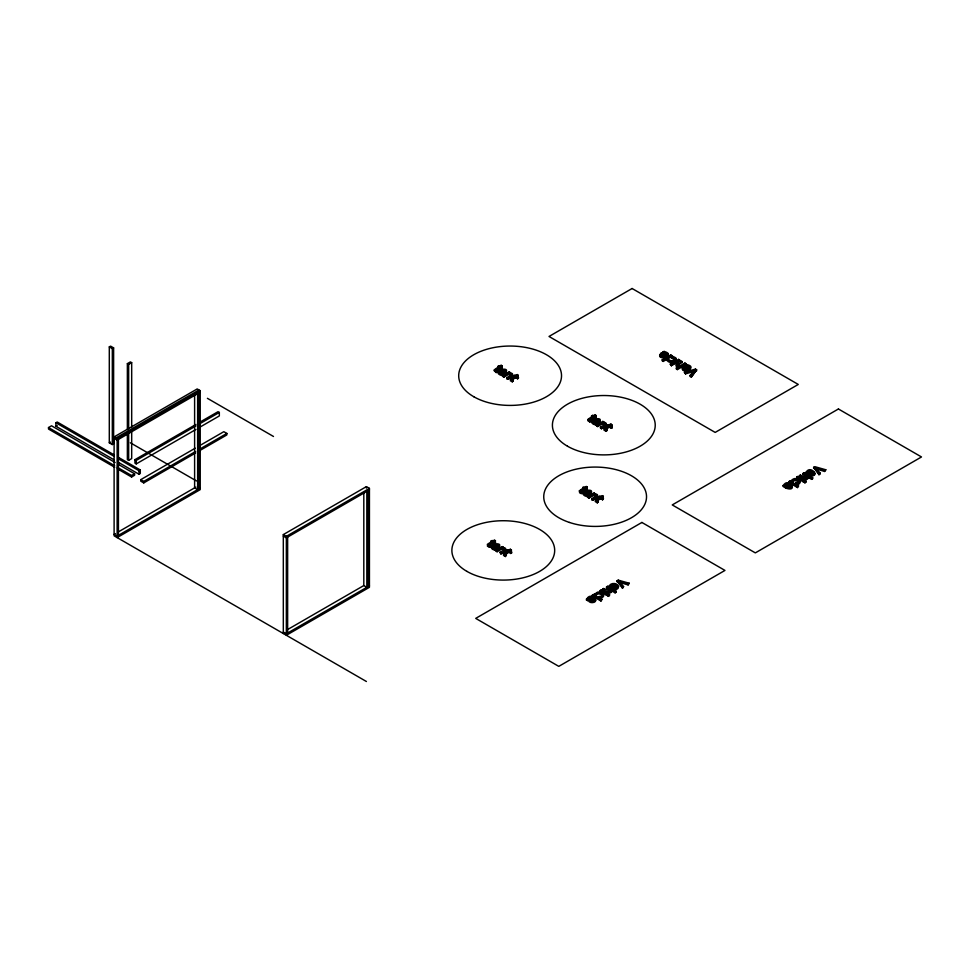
<?xml version="1.0" encoding="UTF-8"?>
<svg xmlns="http://www.w3.org/2000/svg" width="970" height="970" viewBox="0 0 970 970"><rect width="100%" height="100%" fill="white"/><g stroke="black" fill="none" stroke-linecap="round" stroke-linejoin="round"><path stroke-width="1.45" d="M610.239 587.493L610.627 585.722L612.616 584.425A2.425 1.406 0 0 1 614.24 584.34L615.865 584.934L611.597 587.408L611.597 588.402C613.501 590.16 618.836 590.075 618.472 586.729L618.605 586.207C617.187 582.412 609.475 582.534 609.111 586.838C610.906 588.305 612.616 583.528 615.332 585.662M601 597.241C605.316 596.477 603.413 591.979 599.727 592.088A3.383 1.952 0 0 0 597.435 592.209L594.731 594.101L595.907 595.774C595.398 589.154 607.523 596.053 599.12 596.562L599.06 597.593L600.224 598.272L602.528 597.496L603.764 595.81L602.867 594.428M595.968 595.738C596.465 592.937 601.776 593.482 602.334 596.174M612.009 590.063C610.639 594.367 604.674 590.706 602.709 589.093L602.709 590.087C604.443 592.318 612.24 595.434 612.009 590.063L615.125 591.858L616.168 591.251L616.168 592.258L615.125 592.852L612.009 591.057M797.534 483.775L798.868 482.696L798.116 481.435L794.43 480.465L792.441 482.308L793.084 480.126L795.448 479.398L798.492 480.756L798.528 482.248L795.594 483.133L796.758 483.8C801.547 483.824 800.589 478.477 796.261 478.622A3.383 1.952 0 0 0 793.969 478.743C790.611 479.932 790.611 482.478 793.969 479.738A3.383 1.952 0 0 1 794.709 479.592M808.543 476.597L808.543 477.592L811.66 479.386L812.702 478.792L812.702 477.786L811.66 478.392L808.543 476.597L806.567 478.549L803.257 477.943M808.543 477.592C807.173 481.896 801.208 478.234 799.244 476.622L800.286 475.021L806.434 477.628A2.51 1.443 0 0 0 807.404 476.864L807.67 476.088L803.063 473.421L803.063 474.427L807.67 477.082L807.404 477.858M498.156 372.407L498.398 373.802L500.168 375.014L502.133 375.596L503.272 374.941L503.212 373.911L499.695 372.577A2.425 1.406 0 0 1 499.55 371.631L500.581 370.698L504.861 373.159C512.984 365.35 488.468 370.843 502.133 374.602L503.212 373.911M491.317 547.08L491.56 548.474L493.33 549.687L495.294 550.269L496.434 549.614L496.373 548.583L492.857 547.25A2.425 1.406 0 0 1 492.712 546.316L493.742 545.37L498.022 547.832C506.146 540.023 481.629 545.516 495.294 549.275L496.434 548.62M494.154 370.685L496.252 372.577L497.186 371.037L495.621 370.249L495.961 369.558L499.599 367.436L501.514 368.539L502.375 368.042L501.514 369.534L499.599 368.43L495.561 371.074M511.445 375.742L511.251 375.135A2.51 1.443 0 0 0 509.917 374.578L508.571 374.432L503.963 377.087L502.933 376.493L502.933 375.487L509.104 371.922L510.135 372.529L509.456 373.923L511.639 374.25M504.594 550.426L504.412 549.82A2.51 1.443 0 0 0 503.078 549.25L501.732 549.105L497.125 551.76L496.094 551.166L496.094 550.16L502.266 546.595L503.297 547.201L502.618 548.596L503.297 547.201M499.477 372.953L500.581 370.698M666.669 355.396C667.202 352.813 662.425 354.268 662.959 352.086L664.086 351.431C677.751 355.19 653.246 360.682 661.37 352.874L665.65 355.335L666.669 354.402A2.425 1.406 0 0 0 666.535 353.456L662.959 352.086M589.275 420.556L593.313 417.912L595.216 419.016L596.089 418.519L596.089 417.524L594.173 416.421L594.173 417.415L595.944 416.397L595.944 415.39L592.428 415.415L591.567 415.912L592.27 417.318M587.577 600.575L589.942 598.502L593.203 599.024L593.203 598.017L591.567 597.423A2.425 1.406 0 0 0 589.942 597.508L587.966 598.805L587.577 600.575L586.438 599.921C590.306 589.396 603.413 605.256 588.923 600.491L588.923 601.485C590.851 603.934 598.163 602.224 594.998 598.89M784.112 487.11L784.5 485.339L786.476 484.042A2.425 1.406 0 0 1 788.101 483.957L789.738 484.551L789.738 485.558C786.985 482.914 784.803 487.74 782.972 486.455C787.591 475.3 800.02 493.148 785.457 488.019L785.457 487.025L789.738 484.551M806.773 474.027L807.161 472.257L809.138 470.959A2.425 1.406 0 0 1 810.774 470.874L812.399 471.468L812.399 472.463C809.659 469.832 807.464 474.657 805.634 473.372C809.501 462.848 822.621 478.707 808.131 473.942L808.131 474.936M791.083 487.522L790.538 485.012L785.457 488.019M610.615 591.651A2.51 1.443 0 0 0 610.87 591.324L611.136 590.548L606.529 587.893L606.529 586.886L611.136 589.554L610.87 590.33A2.51 1.443 0 0 1 609.9 591.094L603.752 588.499L602.709 589.093M618.569 586.68L615.623 588.523L611.597 587.408M592.149 421.416L591.846 422.823L593.216 424.157L595.847 425.078L596.974 424.423L596.914 423.393L593.397 422.059A2.425 1.406 0 0 1 593.264 421.113L594.283 420.168L598.563 422.641C606.687 414.833 582.182 420.325 595.847 424.084L596.914 423.393M583.455 492.954L583.14 494.361L584.522 495.694L587.153 496.616L588.281 495.961L588.22 494.918L584.704 493.584A2.425 1.406 0 0 1 584.558 492.651L585.589 491.705L589.869 494.179C597.993 486.37 573.476 491.863 587.153 495.609L588.22 494.918M682.395 368.103C680.988 372.977 693.429 371.158 690.034 366.866M594.731 595.095L595.216 594.44M487.522 545.079L487.461 546.183L489.413 547.25L490.347 545.71L488.783 544.922L489.122 544.231L492.76 542.109L494.676 543.212L495.537 542.715L494.676 544.206L492.76 543.103L488.771 545.576M586.438 599.921L587.456 598.781M609.111 586.838L609.693 586.086M805.634 473.372L807.234 471.844M674.186 360.258C676.405 357.784 669.009 358.403 672.44 357.227L673.568 357.506M684.396 372.225L685.511 372.868L694.629 370.249L690.07 375.499L691.246 377.184L696.642 369.8L695.454 369.109L684.396 372.225L685.511 373.874L694.629 371.243M691.246 377.184L696.642 369.8M690.07 376.505L693.708 372.298M511.663 380.167L515.652 377.706L517.568 378.809L518.429 378.312L518.429 377.306L516.513 376.202L516.513 377.209M604.71 425.66L604.953 424.617A2.51 1.443 0 0 0 603.631 424.06L602.285 423.902L597.678 426.57L596.635 425.963L596.635 424.969L602.807 421.404L603.849 421.998L603.158 423.405L603.849 421.998M677.448 365.375L682.153 362.428L681.11 360.828C676.611 360.925 673.641 366.624 679.436 366.199L679.436 367.193M504.824 554.852L508.813 552.379L510.729 553.482L511.59 552.985L511.59 551.991L509.674 550.875L509.674 551.881L511.457 550.851L510.414 549.262L507.08 550.378L507.08 551.372L507.94 550.875M510.741 379.379L510.353 380.774L512.318 381.84L513.251 380.301L511.675 379.512L512.014 378.821L515.652 376.7L517.568 377.803L518.429 377.306M503.903 554.052L503.515 555.446L505.479 556.513L506.413 554.973L504.824 553.846L508.813 551.384L511.59 552.985M579.696 491.123L579.575 492.772L581.272 493.584L582.206 493.051C582.921 491.475 578.787 491.341 581.673 490.141M676.599 364.465L676.041 366.054L678.612 367.145M664.85 355.796L661.588 353.917C658.957 355.602 663.613 357.033 664.85 355.796L664.85 356.802M661.588 353.917L661.043 356.548M684.25 366.999C681.619 368.685 686.287 370.116 687.512 368.891L684.25 366.999L683.365 369.158M593.979 601.473L594.719 600.478L594.004 598.478L590.73 600.369L593.979 600.478L594.719 599.484L594.004 598.478M616.641 588.39L617.381 587.396L616.665 585.395L613.404 587.286L613.404 588.281L616.665 586.389M594.283 420.168L593.179 422.435L594.113 423.623M688.312 369.424L689.343 367.484A2.425 1.406 0 0 0 689.197 366.539L685.62 365.169L686.748 364.526C699.831 367.691 677.593 374.08 683.474 366.284M493.742 545.37L492.639 547.626L493.148 548.547M585.589 491.705L584.534 494.288M660.8 354.195C655.599 358.573 669.821 359.506 667.821 354.232M588.851 419.295L587.844 420.713L589.966 422.047L590.9 420.519L589.323 419.379L593.313 416.918L596.089 418.519M604.904 428.558L603.898 429.989L606.02 431.323L606.953 429.783L605.377 428.655L609.366 426.182L612.143 427.794L611.282 428.291L609.366 427.188L605.377 429.649L606.953 430.777M596.211 500.096L595.204 501.526L597.326 502.86L598.26 501.32L596.695 500.532L597.023 499.841L600.672 497.719L602.576 498.822L603.437 498.325L602.576 499.817L600.672 498.713L597.023 500.835M510.256 376.663L511.008 376.178M503.418 551.336L504.17 550.851M109.295 346.884L110.604 346.132L113.623 347.89L113.623 443.823L112.326 444.575L109.295 442.829L109.295 346.884L112.326 348.63L113.623 347.89M127.361 429.601L127.361 363.641L130.392 361.895L131.69 362.647L131.69 427.103M127.361 363.641L128.658 364.393L131.69 362.647M114.327 459.986L55.908 426.254L55.908 422.762L57.206 422.011L114.327 454.991M114.715 467.273L48.5 429.043L48.5 427.552L51.531 425.794L115.139 462.52M55.908 426.254L57.206 425.515M366.405 681.498L114.108 535.84L114.108 436.9L197.201 388.934L200.232 390.68L200.232 489.62L117.14 537.586L117.14 438.646L200.232 390.68M115.406 437.652L114.108 438.404L117.14 440.15L200.232 392.183M115.842 437.991L198.935 390.025M109.295 442.829L110.604 442.077M127.361 434.099L127.361 459.586L128.658 460.338L131.69 458.58L131.69 431.601M195.952 429.431L136.236 463.902L134.939 463.151L134.939 459.659L195.952 424.436M199.856 422.18L218.032 411.692L219.329 412.444L219.329 415.936L199.856 427.176M134.939 459.659L136.236 460.411L195.952 425.927M199.856 423.684L219.329 412.444M118.231 458.737L139.001 470.729L140.298 469.977L140.298 473.481L139.001 474.233L118.231 462.241M117.309 467.273L131.58 475.518L134.612 473.772L134.612 475.264L131.58 477.01L117.309 468.765M195.697 452.929L143.766 482.902L140.747 481.156L140.747 479.653L195.273 448.176M199.165 445.933L223.827 431.686L226.859 433.432L226.859 434.936L199.59 450.674M140.747 479.653L143.766 481.411L195.697 451.426M199.59 449.183L226.859 433.432M115.406 533.597L114.108 534.337L117.14 536.095L200.232 488.116M118.013 532.093L195.904 487.122M497.865 367.424L497.865 366.43L501.199 365.314L502.242 366.915L500.459 367.933L500.459 366.939L502.242 365.908M497.865 366.43L498.556 366.83L494.082 369.97L496.252 371.571L497.186 371.037M500.581 371.692L504.861 374.165L506.752 372.613L505.746 370.795M502.933 376.493L507.868 373.632M502.933 375.487L503.963 376.093L508.571 373.426L509.917 373.583A2.51 1.443 0 0 1 511.251 374.141L511.008 375.184L506.74 377.694L506.74 378.688L507.783 379.294L512.293 376.651L512.584 374.772M510.135 372.529L509.456 372.916C515.24 372.492 512.281 378.191 507.783 378.288L506.74 377.694M506.74 378.688L509.08 377.342M514.779 375.196L513.918 376.7L513.918 375.693L517.252 374.578L518.295 376.178L517.252 374.578M516.513 376.202L518.295 375.184M513.918 375.693L514.621 376.105L510.147 379.234L512.318 380.846L513.251 380.301M283.313 633.531L283.313 534.591L366.405 486.625L369.437 488.371L369.437 587.311L286.344 635.277L286.344 536.337L369.437 488.371M369.437 489.862L286.344 537.841L283.313 536.083M662.959 353.092L664.086 352.437L666.051 353.019M671.664 361.531L675.92 359.106A3.383 1.952 0 0 0 675.714 357.784L672.44 356.22L663.225 361.434L662.183 360.828L662.183 359.834L670.779 354.862L671.822 356.463M662.183 359.834L663.225 360.428L671.822 355.469M675.714 358.779A3.383 1.952 0 0 1 675.932 360.112C673.992 362.889 668.924 363.411 666.948 360.391L668.112 359.724L668.415 360.428M670.234 364.114L671.422 364.793L672.489 364.174L671.422 365.799L670.234 364.114L671.313 363.495L673.459 364.538L679.63 360.973L679.63 359.979L678.588 359.373L672.416 362.938L672.416 363.932L677.351 361.082M672.416 362.938L673.459 363.532L679.63 359.979M682.153 361.434L677.885 363.944L677.642 364.975A2.51 1.443 0 0 0 678.976 365.532L680.309 365.69L684.929 363.035L685.96 363.629L685.96 364.635L677.363 369.594L676.32 369L676.32 367.994L679.436 366.199M591.567 416.906L593.131 416.821L593.131 415.815M594.173 416.421L595.944 415.39M682.625 365.363L684.929 364.029L685.96 364.635M676.32 367.994L677.363 368.6L685.96 363.629M591.567 415.912L592.27 416.312L587.796 419.452L589.966 421.053L590.9 420.519M596.089 417.524L595.216 419.016M683.474 367.278L686.178 368.188M685.62 365.169L685.681 366.211L686.748 364.526M594.283 421.174L598.563 423.647C602.952 422.132 598.454 418.507 595.665 419.67M596.635 425.963L601.57 423.114M596.635 424.969L597.678 425.563L602.285 422.908L603.631 423.065A2.51 1.443 0 0 1 604.953 423.623L604.71 424.654L600.454 427.176L600.454 428.17L601.485 428.764L605.995 426.133L606.723 425.151L605.898 423.987M600.454 427.176L601.485 427.77C605.983 427.673 608.954 421.974 603.158 422.399M607.62 426.182L607.62 425.175L610.967 424.06L611.997 425.66L610.227 426.691M608.323 426.582L608.323 425.587L603.922 428.437L605.292 430.049L606.953 429.783M611.997 424.666L610.227 425.684L612.143 426.788L612.143 427.794M612.143 426.788L611.282 428.291M287.205 629.785L363.811 585.553L366.83 587.311L366.83 491.366M369.437 585.807L286.344 633.774L283.313 632.028M583.576 488.844L582.873 487.449L583.734 486.952L587.25 486.928L587.25 487.922L585.48 488.953L585.48 487.946L587.25 486.928M491.026 541.102L491.717 542.509L491.026 541.102L491.887 540.605L495.403 540.581L495.403 541.587L493.621 542.606L493.621 541.612L495.403 540.581M582.873 488.443L583.734 487.946M491.717 541.515L487.316 544.364L488.698 545.977L490.347 545.71M580.157 490.82L584.607 488.456L586.523 489.559L587.383 489.062L586.523 490.553L584.607 489.45L580.63 492.263M582.873 487.449L583.576 487.849L579.102 490.978L581.272 492.59L582.206 492.045M585.589 492.712L589.869 495.173L591.761 493.633L591.263 492.142M596.259 496.155A2.51 1.443 0 0 0 594.925 495.597L593.591 495.44L588.984 498.107L587.941 497.501L587.941 496.507L594.113 492.942L595.156 494.542M493.742 546.365L498.022 548.838L499.914 547.286L498.907 545.467M587.941 496.507L588.984 497.101L593.591 494.445L594.925 494.591A2.51 1.443 0 0 1 596.259 495.161L596.016 496.191L591.749 498.701L591.749 499.708L592.791 500.302L597.302 497.658L598.017 496.688L597.193 495.524M595.156 493.536L594.464 493.936C600.26 493.5 597.29 499.198 592.791 499.308L591.749 498.701M496.094 551.166L498.556 549.735M496.094 550.16L497.125 550.766L501.732 548.098L503.078 548.256A2.51 1.443 0 0 1 504.412 548.814L504.17 549.857L499.902 552.366L500.944 553.967C502.169 553.385 508.753 550.62 504.8 548.935M591.749 499.708L595.265 497.671M499.902 552.366L500.944 552.961C505.443 552.864 508.401 547.165 502.618 547.589M598.926 496.713L599.63 498.119L598.926 496.713L599.787 496.216L603.304 496.191L603.304 497.198L601.533 498.216L601.533 497.222L603.304 496.191M599.63 497.125L595.228 499.974L596.598 501.587L598.26 501.32M509.674 550.875L511.457 549.857M507.08 550.378L507.783 550.778L503.309 553.906L505.479 555.519L506.413 554.973M511.59 551.991L510.729 553.482M592.379 595.059L593.422 594.452L602.018 599.424L600.976 601.024L592.379 596.053L592.379 595.059L600.976 600.018L602.018 599.424M600.188 590.548L601.23 589.954L607.402 593.507L606.359 595.107L600.188 591.542L600.188 590.548L606.359 594.113L607.402 593.507M606.529 586.886L607.559 586.292L616.168 591.251M619.018 581.297L623.577 586.547L622.461 588.196L617.053 580.812L618.242 580.133L629.3 583.249L628.123 584.922L619.018 582.291L619.018 581.297L628.123 583.916L629.3 583.249M788.913 481.593L789.956 480.987L798.553 485.958L797.51 487.558L788.913 482.587L788.913 481.593L797.51 486.552L798.553 485.958M796.722 477.082L797.764 476.476L803.936 480.041L802.893 481.641L796.722 478.077L796.722 477.082L802.893 480.647L803.936 480.041M803.063 473.421L804.094 472.826L812.702 477.786M825.834 469.771L824.658 470.45L815.552 467.819L820.111 473.081L818.995 474.73L813.587 467.346L814.776 466.655L825.834 469.771L824.658 471.456L816.861 469.201M592.379 596.053L593.422 594.452M600.188 591.542L601.23 589.954M602.709 590.087L603.752 588.499M606.529 587.893L607.559 586.292M617.053 581.806L618.242 580.133M796.722 478.077L797.764 476.476M799.244 476.622L800.286 475.021M803.063 474.427L804.094 472.826M813.587 468.34L814.776 467.661M595.907 594.768L594.731 594.101M610.3 586.45L609.111 585.832M784.172 486.067L782.972 485.449M792.502 481.265L791.265 480.635M806.773 473.02L805.634 472.366M588.923 600.491L593.203 598.017M808.131 473.942L812.399 471.468M809.938 473.809L813.199 471.929L813.733 472.414L812.751 474.124L809.938 473.809L810.762 475.179M591.821 600.733L594.004 599.484M788.355 487.267L790.538 486.006M809.938 474.815L813.199 472.923L813.199 471.929M607.329 594.755L608.505 594.064L609.584 594.695L608.408 596.368L607.329 594.755L608.408 595.374L609.584 594.695M803.863 481.278L805.039 480.599L806.118 481.217L804.942 482.902L803.863 481.278L804.942 481.908L806.118 481.217M607.329 595.75L608.505 595.071L609.584 595.689M803.863 482.284L805.039 481.605L806.118 482.223M622.461 588.196L623.577 586.547M818.995 474.73L820.111 473.081M499.599 371.037L500.362 370.661M593.3 420.519L594.064 420.131M492.76 545.71L493.524 545.334M588.038 598.405L589.554 597.762M813.175 474.924L812.351 475.251M501.369 370.237C502.605 369 507.261 370.431 504.642 372.116L501.369 370.237L501.369 371.231L504 370.916L505.528 371.959M595.083 419.719C596.32 418.482 600.976 419.913 598.344 421.598L595.083 419.719L595.083 420.713M586.389 491.244C587.614 490.008 592.282 491.45 589.651 493.136L586.389 491.244L586.389 492.251L589.008 491.923L590.536 493.209M601.994 596.756L600.224 597.265L599.12 596.562L599.63 597.52M785.312 484.563L786.088 484.297M596.732 593.446L597.435 593.203A3.383 1.952 0 0 1 598.175 593.058M806.434 478.622L804.639 478.489M586.159 491.39L586.971 491.208M672.792 361.204L669.676 361.276L666.948 359.397L666.948 360.391M808.75 471.214L811.175 471.068M612.216 584.68L614.64 584.534M595.932 420.41L599.23 421.441M495.379 545.601L498.677 546.631M609.548 592.197L608.845 592.209M501.951 370.188L505.079 370.467M495.112 544.861L498.24 545.14M796.164 484.054L795.655 483.096M603.158 423.405L604.71 423.563M502.618 548.596L504.17 548.753M685.681 366.211L688.494 366.963L689.415 368.163M496.434 549.614L495.1 549.396M670.585 361.604L668.73 360.84M796.261 479.616L797.073 479.786M599.727 593.082L600.539 593.264M513.251 381.307L511.675 380.519M598.26 502.314L597.168 501.914M490.347 546.704L489.256 546.304M596.016 495.1L596.647 495.27M589.384 491.269L590.099 491.487M684.48 370.067L687.512 369.885L684.25 367.994M789.301 484.321L790.089 484.6M592.767 597.787L593.555 598.066M688.045 365.86L689.379 366.442M613.404 587.286L616.641 587.383L617.381 586.401L616.665 585.395M585.419 495.161L586.159 495.512M616.229 584.983L616.993 585.371M808.689 475.264C810.69 477.349 817.31 475.349 814.194 472.341M679.63 360.973L678.588 359.373M681.11 361.822L682.153 362.428M696.642 370.795L695.454 369.109M688.312 368.43L684.032 365.957L684.032 366.951M662.437 354.486L664.583 355.723M661.588 354.911L663.759 356.172M672.489 365.181L671.313 363.495M690.07 375.499L691.246 376.178M799.244 475.627L803.803 478.052M800.238 478.901L803.936 481.047M785.457 487.025L789.495 488.14L791.86 487.158L792.029 485.885M595.944 416.397L594.901 414.796M611.997 425.66L610.967 424.06M607.62 425.175L608.323 425.587M502.242 366.915L501.199 365.314M500.459 366.939L502.375 368.042M587.25 487.922L586.207 486.334M585.48 487.946L587.383 489.062M601.533 497.222L603.437 498.325M608.796 588.002L611.245 589.42M613.707 590.839L616.168 592.258M495.403 541.587L494.361 539.987M511.457 550.851L510.414 549.262M493.621 541.612L495.537 542.715M586.438 598.926L587.638 600.539M207.398 398.318L273.491 436.476M130.368 442.793L196.461 480.95M114.108 436.9L117.14 438.646M283.313 534.591L286.344 536.337M118.231 457.246L140.298 469.977M55.908 422.762L114.327 456.494M117.734 464.024L134.612 473.772M48.5 427.552L114.715 465.77M790.865 484.988L791.532 485.424M813.199 472.923L813.915 473.93M790.538 485.012L790.865 486.77L787.264 486.904L787.264 487.898M677.46 365.775L677.642 365.981A2.51 1.443 0 0 0 678.406 366.393M818.292 471.978L820.111 474.087M619.018 582.291L621.758 585.443M813.587 467.346L818.995 473.724M617.053 580.812L622.461 587.189M799.886 481.423L799.607 483.642L796.758 484.806L796.758 483.8M824.658 470.45L824.658 471.456M811.66 478.392L811.66 479.386M805.039 480.599L805.039 481.605M804.942 481.908L804.942 482.902M802.893 480.647L802.893 481.641M797.51 486.552L797.51 487.558M789.956 480.987L789.956 481.993M685.511 372.868L685.511 373.874M684.929 363.035L684.929 364.029M677.363 368.6L677.363 369.594M673.459 363.532L673.459 364.538M672.44 356.22L672.44 357.227M671.337 357.93L671.276 356.899C673.774 356.354 676.078 359.288 672.78 360.185C670.925 362.55 667.53 357.688 668.172 359.761M671.422 364.793L671.422 365.799M670.779 354.862L670.779 355.869M664.086 351.431L664.086 352.437M663.225 360.428L663.225 361.434M663.019 352.122L663.019 353.128M661.37 352.874L661.37 353.868M628.123 583.916L628.123 584.922M615.125 591.858L615.125 592.852M611.136 589.554L611.136 590.548M609.366 426.182L609.366 427.188M608.481 424.678L608.481 425.684M608.505 594.064L608.505 595.071M608.408 595.374L608.408 596.368M606.359 594.113L606.359 595.107M606.02 430.328L606.02 431.323M602.807 421.404L602.807 422.399M602.576 498.822L602.576 499.817M602.285 422.908L602.285 423.902M602.261 495.597L602.261 496.591M601.485 427.77L601.485 428.764M600.976 600.018L600.976 601.024M600.672 497.719L600.672 498.713M600.491 496.616L600.491 497.622M600.224 597.265L600.224 598.272M599.787 496.216L599.787 497.21M598.563 422.641L598.563 423.647M597.678 425.563L597.678 426.57M597.326 501.854L597.326 502.86M595.847 424.084L595.847 425.078M594.113 492.942L594.113 493.936M593.591 494.445L593.591 495.44M593.313 416.918L593.313 417.912M592.791 499.308L592.791 500.302M592.428 415.415L592.428 416.409M589.966 421.053L589.966 422.047M589.869 494.179L589.869 495.173M588.984 497.101L588.984 498.107M587.153 495.609L587.153 496.616M586.523 489.559L586.523 490.553M584.607 488.456L584.607 489.45M581.272 492.59L581.272 493.584M517.568 377.803L517.568 378.809M515.652 376.7L515.652 377.706M512.318 380.846L512.318 381.84M509.104 371.922L509.104 372.929M508.813 551.384L508.813 552.379M508.571 373.426L508.571 374.432M507.783 378.288L507.783 379.294M507.94 549.881L507.783 551.772M505.479 555.519L505.479 556.513M504.861 373.159L504.861 374.165M503.963 376.093L503.963 377.087M502.133 374.602L502.133 375.596M502.266 546.595L502.266 547.601M501.732 548.098L501.732 549.105M501.514 368.539L501.514 369.534M500.944 552.961L500.944 553.967M499.599 367.436L499.599 368.43M498.725 365.933L498.725 366.927M498.022 547.832L498.022 548.838M497.125 550.766L497.125 551.76M496.252 371.571L496.252 372.577M495.294 549.275L495.294 550.269M494.676 543.212L494.676 544.206M492.76 542.109L492.76 543.103M492.59 541.005L492.59 542.012M491.887 540.605L491.887 541.599M489.413 546.243L489.413 547.25M368.127 490.614L368.127 586.559M366.405 486.625L366.405 488.116M363.811 492.614L363.811 585.553M287.641 537.089L287.641 633.034M198.935 392.935L198.935 488.868M197.637 393.674L197.637 489.62L194.606 487.874L194.606 394.923M143.766 481.411L143.766 482.902M139.001 470.729L139.001 474.233M136.236 460.411L136.236 463.902M131.58 475.518L131.58 477.01M128.658 364.393L128.658 428.849M128.658 431.856L128.658 460.338M118.437 439.398L118.437 535.343M112.326 348.63L112.326 444.575M498.689 545.88L497.804 546.789L494.53 544.91L497.161 544.582L498.689 545.88M632.101 288.502L549.008 336.469L715.181 432.414L798.274 384.447L632.101 288.502M641.885 522.454L475.712 618.387L558.793 666.366L724.966 570.421L641.885 522.454M838.419 408.988L672.246 504.921L755.327 552.888L921.5 456.955L838.419 408.988M567.474 446.2A51.41 29.682 0 0 0 653.477 432.887A51.41 29.682 0 0 0 590.512 396.536A51.41 29.682 0 0 0 567.474 446.2M473.76 396.718A51.41 29.682 0 0 0 559.775 383.405A51.41 29.682 0 0 0 496.81 347.054A51.41 29.682 0 0 0 473.76 396.718M569.426 522.442A51.41 29.682 0 0 0 646.529 496.737A51.41 29.682 0 0 0 569.426 471.044A51.41 29.682 0 0 0 569.426 522.442M466.922 571.391A51.41 29.682 0 0 0 552.936 558.077A51.41 29.682 0 0 0 489.971 521.739A51.41 29.682 0 0 0 466.922 571.391"/></g></svg>
